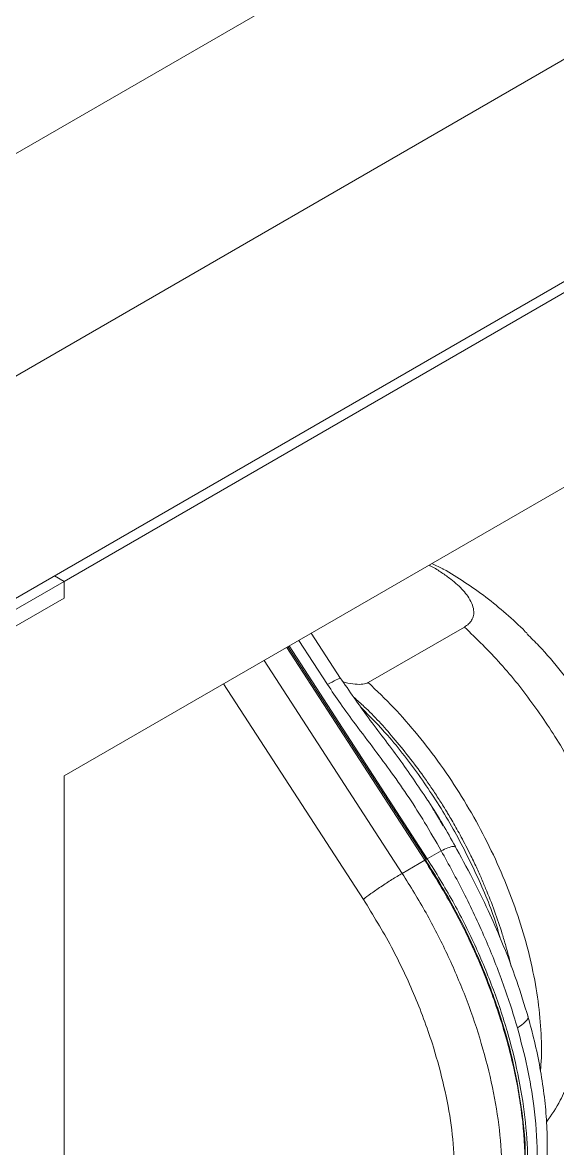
# Model space of a CAD drawing. Header units: millimetres. Extents: x 169 to 14583, y -399 to 10804.
# Drawn here: x 4277.3 to 4355.9, y 8775.3 to 8940.7 of the extents above; entities that cross this region are included whole.
import ezdxf

# ---------------------------------------------------------------- set-up
doc = ezdxf.new("R2010")
doc.units = ezdxf.units.MM
doc.header["$LTSCALE"] = 35

msp = doc.modelspace()

# ---------------------------------------------------------------- linework, layer by layer
at = {"color": 7, "linetype": 'Continuous', "lineweight": 18}
for p, q in [((4863.941, 9228.027), (2742.62, 8003.415)), ((4807.372, 9228.027), (2742.62, 8036.071)), ((4835.656, 9179.037), (4255.829, 8844.31)), ((4810.201, 9162.709), (4283.406, 8858.597)), ((4810.201, 9134.13), (4283.406, 8830.018)), ((4339.088, 8860.423), (4337.477, 8861.232)), ((4281.992, 8859.413), (4283.406, 8858.597)), ((4283.406, 8858.597), (4258.657, 8844.31)), ((4283.406, 8856.147), (4283.406, 8858.597)), ((4258.657, 8841.86), (4283.406, 8856.147)), ((4324.051, 8844.336), (4319.731, 8850.988)), ((4342.258, 8851.9), (4328.116, 8843.736)), ((4316.122, 8848.904), (4336.431, 8817.633)), ((4336.63, 8817.729), (4316.312, 8849.014)), ((4336.799, 8817.847), (4316.491, 8849.117)), ((4322.121, 8843.442), (4317.905, 8849.934)), ((4312.796, 8846.984), (4333.111, 8815.703)), ((4306.843, 8843.548), (4327.405, 8811.887)), ((4283.406, 8830.018), (4283.406, 8337.08)), ((4336.431, 8817.633), (4333.111, 8815.703)), ((4336.799, 8817.847), (4338.834, 8819.021))]:
    msp.add_line(p, q, dxfattribs=at)
for points, knots in [([(4337.057, 8860.99), (4337.175, 8860.929), (4337.843, 8860.586), (4338.924, 8859.9), (4340.203, 8858.993), (4341.245, 8858.112), (4342.081, 8857.275), (4342.808, 8856.372), (4343.368, 8855.412), (4343.649, 8854.458), (4343.638, 8853.733), (4343.495, 8853.234), (4343.286, 8852.81), (4342.922, 8852.34), (4342.477, 8852.045), (4342.258, 8851.9)], [0, 0, 0, 0, 0.0261212, 0.1481884, 0.2653726, 0.3617182, 0.4537788, 0.5422964, 0.6473101, 0.743308, 0.8187445, 0.8540829, 0.8882639, 0.9450535, 1, 1, 1, 1]), ([(4351.416, 8850.999), (4351.347, 8851.071), (4350.378, 8852.091), (4348.384, 8853.874), (4345.435, 8856.324), (4342.34, 8858.485), (4340.218, 8859.855), (4339.106, 8860.414), (4339.088, 8860.423)], [0, 0, 0, 0, 0.0183326, 0.2602125, 0.503826, 0.7491831, 0.9959863, 1, 1, 1, 1]), ([(4351.464, 8850.874), (4352.047, 8850.304), (4353.812, 8848.578), (4356.571, 8845.31), (4359.685, 8841.146), (4362.507, 8836.718), (4365.026, 8832.105), (4367.192, 8827.347), (4369.015, 8822.511), (4369.899, 8819.294), (4370.341, 8817.686)], [0, 0, 0, 0, 0.0662216, 0.200495, 0.3330945, 0.4659562, 0.598796, 0.7314003, 0.8657053, 1, 1, 1, 1]), ([(4322.121, 8843.442), (4322.586, 8843.7), (4323.516, 8844.216), (4324.07, 8844.434), (4324.017, 8844.325), (4324.009, 8844.309)], [0, 0, 0, 0, 0.4612679, 0.922536, 1, 1, 1, 1]), ([(4336.83, 8826.463), (4335.458, 8828.507), (4332.691, 8832.628), (4328.129, 8838.447), (4325.333, 8842.491), (4323.96, 8844.477)], [0, 0, 0, 0, 0.3337351, 0.6728279, 1, 1, 1, 1]), ([(4338.834, 8819.021), (4338.034, 8820.416), (4336.53, 8823.041), (4334.1, 8826.873), (4331.63, 8830.398), (4328.974, 8833.984), (4326.422, 8837.345), (4324.069, 8840.537), (4322.745, 8842.513), (4322.121, 8843.442)], [0, 0, 0, 0, 0.1635796, 0.3077055, 0.459955, 0.5990461, 0.75907, 0.8866728, 1, 1, 1, 1]), ([(4324.423, 8843.82), (4324.528, 8843.79), (4325.088, 8843.626), (4326.072, 8843.482), (4327.124, 8843.453), (4327.777, 8843.573), (4328.005, 8843.683), (4328.116, 8843.736)], [0, 0, 0, 0, 0.09066593, 0.4832283, 0.77261794, 0.89036751, 1, 1, 1, 1]), ([(4328.116, 8843.736), (4329.371, 8842.537), (4331.881, 8840.139), (4335.443, 8836.056), (4338.797, 8831.68), (4341.891, 8827.027), (4344.688, 8822.166), (4347.154, 8817.156), (4349.258, 8812.059), (4350.972, 8806.939), (4352.274, 8801.862), (4353.159, 8796.884), (4353.568, 8792.099), (4353.648, 8788.682), (4353.456, 8786.975), (4353.424, 8786.689)], [0, 0, 0, 0, 0.0819555, 0.1639109, 0.2458664, 0.3278218, 0.4097773, 0.4917328, 0.5736882, 0.6556437, 0.7375991, 0.8195546, 0.90151, 0.9834655, 1, 1, 1, 1]), ([(4326.035, 8841.537), (4326.537, 8841.096), (4328.538, 8839.339), (4332.009, 8835.486), (4335.028, 8831.666), (4336.796, 8829.157), (4337.34, 8828.368), (4337.875, 8827.571), (4338.402, 8826.768), (4338.92, 8825.957), (4339.296, 8825.355), (4339.61, 8824.843), (4339.933, 8824.309), (4340.637, 8823.118), (4341.7, 8821.233), (4342.87, 8818.99), (4343.889, 8816.883), (4344.683, 8815.135), (4346.11, 8811.804), (4347.228, 8808.731), (4348.089, 8805.913), (4348.345, 8805.036), (4348.589, 8804.161), (4348.819, 8803.287), (4349.001, 8802.568), (4349.101, 8802.142), (4349.133, 8802.005)], [0, 0, 0, 0, 0.0461323, 0.183875, 0.338118, 0.3583343, 0.3785505, 0.3987669, 0.4189834, 0.4392, 0.4594168, 0.4636919, 0.4770447, 0.4987253, 0.5507313, 0.6131693, 0.6580961, 0.6987363, 0.7350901, 0.889333, 0.9095502, 0.9297675, 0.9499849, 0.9702024, 0.99042, 1, 1, 1, 1]), ([(4347.511, 8806.213), (4347.271, 8807.05), (4346.333, 8810.316), (4343.871, 8816.035), (4340.213, 8823.151), (4335.859, 8829.878), (4331.46, 8835.619), (4328.387, 8838.733), (4327.082, 8840.055)], [0, 0, 0, 0, 0.067813, 0.2645487, 0.4612844, 0.6580201, 0.8547558, 1, 1, 1, 1]), ([(4340.926, 8819.647), (4339.688, 8821.874), (4338.4, 8824.19), (4336.888, 8826.379), (4336.83, 8826.463)], [0, 0, 0, 0, 0.9615482, 1, 1, 1, 1]), ([(4339.115, 8822.678), (4338.759, 8823.323), (4338.271, 8824.209), (4337.714, 8825.048), (4337.562, 8825.277)], [0, 0, 0, 0, 0.7272471, 1, 1, 1, 1]), ([(4338.834, 8819.021), (4339.172, 8819.17), (4339.875, 8819.479), (4340.695, 8819.749), (4340.774, 8819.641), (4340.817, 8819.583)], [0, 0, 0, 0, 0.3013515, 0.6261505, 1, 1, 1, 1]), ([(4351.609, 8794.627), (4351.078, 8796.371), (4349.937, 8800.117), (4347.925, 8805.345), (4345.72, 8810.374), (4343.441, 8815.061), (4341.695, 8818.204), (4340.791, 8819.83)], [0, 0, 0, 0, 0.20446277, 0.43923045, 0.61262592, 0.79952981, 1, 1, 1, 1]), ([(4336.624, 8817.725), (4336.624, 8817.726), (4336.624, 8817.734), (4336.561, 8817.706), (4336.474, 8817.657), (4336.431, 8817.633)], [0, 0, 0, 0, 0.1108756, 0.5554378, 1, 1, 1, 1]), ([(4336.567, 8817.659), (4336.593, 8817.681), (4336.639, 8817.72), (4336.628, 8817.723), (4336.624, 8817.725)], [0, 0, 0, 0, 0.5712341, 1, 1, 1, 1]), ([(4336.567, 8817.659), (4338.025, 8815.287), (4340.94, 8810.546), (4344.523, 8803.025), (4347.434, 8795.407), (4349.588, 8787.785), (4350.808, 8780.417), (4351.312, 8775.499), (4351.172, 8773.242), (4351.167, 8773.17)], [0, 0, 0, 0, 0.1658688, 0.3315322, 0.4971853, 0.6630226, 0.8288647, 0.9945261, 1, 1, 1, 1]), ([(4351.237, 8767.262), (4351.388, 8769.146), (4351.689, 8772.908), (4351.327, 8779.039), (4350.377, 8785.41), (4348.789, 8791.974), (4346.609, 8798.61), (4343.86, 8805.201), (4340.622, 8811.682), (4338.075, 8815.789), (4336.799, 8817.847)], [0, 0, 0, 0, 0.12525, 0.2500107, 0.3747663, 0.5000006, 0.6252388, 0.7500009, 0.8747627, 1, 1, 1, 1]), ([(4350.045, 8793.01), (4349.7, 8794.161), (4349.021, 8796.428), (4347.847, 8799.793), (4346.605, 8803.046), (4344.775, 8807.426), (4342.263, 8812.813), (4339.953, 8816.995), (4338.834, 8819.021)], [0, 0, 0, 0, 0.1316191, 0.2590036, 0.3821593, 0.5010927, 0.7581802, 1, 1, 1, 1]), ([(4333.111, 8815.703), (4334.306, 8813.781), (4336.696, 8809.937), (4339.775, 8803.881), (4342.427, 8797.717), (4344.62, 8791.404), (4346.29, 8785.043), (4347.434, 8778.705), (4347.679, 8774.697), (4347.801, 8772.693)], [0, 0, 0, 0, 0.1400035, 0.2800069, 0.4200104, 0.5600138, 0.7066759, 0.8533379, 1, 1, 1, 1]), ([(4327.405, 8811.887), (4328.822, 8809.575), (4331.656, 8804.951), (4335.092, 8797.603), (4337.633, 8790.695), (4339.33, 8784.364), (4340.409, 8778.658), (4340.671, 8775.039), (4340.802, 8773.23)], [0, 0, 0, 0, 0.1866338, 0.3732744, 0.5599061, 0.7066031, 0.8533044, 1, 1, 1, 1]), ([(4350.045, 8793.01), (4350.474, 8793.301), (4351.366, 8793.906), (4351.749, 8794.545), (4351.552, 8794.759), (4351.539, 8794.773)], [0, 0, 0, 0, 0.4628748, 0.963269, 1, 1, 1, 1]), ([(4354.144, 8770.628), (4354.218, 8771.323), (4354.415, 8773.164), (4354.463, 8776.295), (4354.319, 8779.985), (4353.929, 8783.771), (4353.308, 8787.624), (4352.511, 8791.356), (4351.832, 8793.808), (4351.516, 8794.948)], [0, 0, 0, 0, 0.09373215, 0.24812436, 0.402723, 0.55727428, 0.71167367, 0.86587242, 1, 1, 1, 1]), ([(4352.657, 8768.132), (4352.816, 8770.257), (4353.135, 8774.508), (4352.609, 8780.998), (4351.594, 8787.187), (4350.562, 8791.069), (4350.045, 8793.01)], [0, 0, 0, 0, 0.27996105, 0.55992211, 0.77996105, 1, 1, 1, 1]), ([(4354.314, 8779.125), (4355.034, 8780.189), (4356.311, 8782.075), (4357.598, 8784.99), (4358.504, 8787.678), (4359.081, 8790.395), (4359.154, 8792.193), (4359.191, 8793.09)], [0, 0, 0, 0, 0.2457085, 0.435834, 0.624726, 0.8126385, 1, 1, 1, 1])]:
    msp.add_open_spline(points, degree=3, knots=knots, dxfattribs=at)
for points in [[(4342.258, 8851.9), (4344.053, 8850.153), (4347.644, 8846.658), (4352.567, 8840.455), (4356.987, 8833.745), (4360.764, 8826.624), (4363.814, 8819.292), (4366.033, 8811.947), (4367.449, 8804.731), (4367.626, 8800.251), (4367.714, 8798.011)], [(4336.431, 8817.633), (4337.902, 8815.242), (4340.844, 8810.461), (4344.464, 8802.874), (4347.402, 8795.183), (4349.545, 8787.511), (4350.866, 8780.024), (4351.315, 8772.897), (4350.957, 8766.21), (4349.998, 8762.311), (4349.519, 8760.362)], [(4333.111, 8815.703), (4332.616, 8815.408), (4331.627, 8814.819), (4329.966, 8813.738), (4328.434, 8812.683), (4327.748, 8812.152), (4327.405, 8811.887)]]:
    msp.add_open_spline(points, degree=3, dxfattribs=at)

doc.saveas('drawing.dxf')
